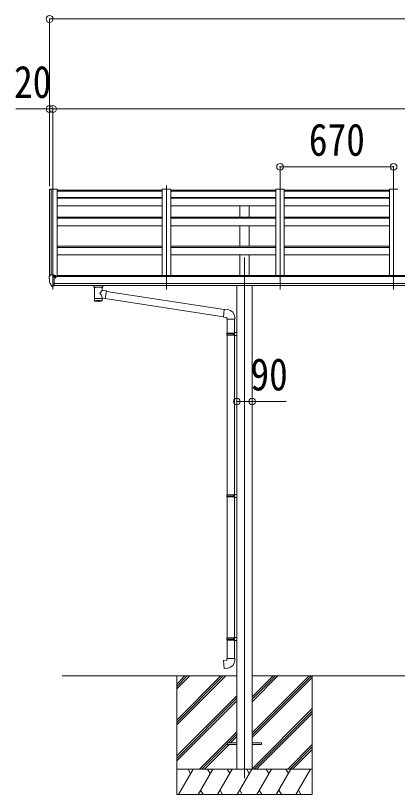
# Model space of a CAD drawing. Units: millimetres at full size, sheet at 1:40; some dimension numbers follow another scale. Extents: x -11181 to 11305, y -7804 to 7716.
# Drawn here: x -894 to 1359, y -4339 to 262 of the extents above; entities that cross this region are included whole.
import ezdxf
from ezdxf.enums import TextEntityAlignment as Align

# ---------------------------------------------------------------- set-up
doc = ezdxf.new("R2010")
doc.units = ezdxf.units.MM
doc.header["$LTSCALE"] = 40
doc.header["$PDMODE"] = 32
doc.header["$PDSIZE"] = 40
for name, color, linetype, lineweight in [('0-0_0', 7, 'Continuous', 9), ('0-1_本体', 4, 'Continuous', 9), ('0-2_部品', 7, 'Continuous', 9), ('0-8_PARTS2', 2, 'Continuous', 9), ('0-A_寸法', 6, 'Continuous', 9)]:
    doc.layers.add(name, color=color, linetype=linetype, lineweight=lineweight)
doc.styles.add('ＭＳ ゴシック', font='')
doc.styles.get('ＭＳ ゴシック').set_extended_font_data('MS Gothic')

msp = doc.modelspace()

# ---------------------------------------------------------------- linework, layer by layer
at = {"layer": '0-0_0'}
for p, q in [((-619.47, -3639), (411.33, -3639)), ((56.53, -3639), (56.53, -4338.99)), ((56.53, -3899.72), (317.26, -3639)), ((56.53, -3913.86), (331.4, -3639)), ((56.53, -3928.01), (345.55, -3639)), ((56.53, -3715.88), (133.41, -3639)), ((56.53, -3701.73), (119.27, -3639)), ((56.53, -3687.59), (105.13, -3639)), ((501.73, -3975.02), (837.76, -3639)), ((501.73, -3989.16), (851.9, -3639)), ((501.73, -3791.18), (653.91, -3639)), ((501.73, -3777.03), (639.77, -3639)), ((501.73, -3762.89), (625.63, -3639)), ((501.73, -3639), (3511.33, -3639)), ((501.73, -4003.31), (856.53, -3648.51)), ((856.53, -3639), (856.53, -4338.99)), ((56.53, -4111.85), (411.33, -3757.06)), ((56.53, -4126), (411.33, -3771.2)), ((56.53, -4140.14), (411.33, -3785.34)), ((501.73, -4187.15), (856.53, -3832.36)), ((514.03, -4189), (856.53, -3846.5)), ((528.18, -4189), (856.53, -3860.64)), ((191.52, -4189), (411.33, -3969.19)), ((360.18, -4034.49), (411.33, -3983.33)), ((374.32, -4034.49), (411.33, -3997.47)), ((205.67, -4189), (356.53, -4038.13)), ((219.81, -4189), (365.32, -4043.49)), ((712.02, -4189), (856.53, -4044.49)), ((726.17, -4189), (856.53, -4058.63)), ((740.31, -4189), (856.53, -4072.77)), ((856.53, -4189), (56.53, -4189)), ((66.82, -4338.99), (153.42, -4189)), ((138.42, -4214.98), (123.42, -4188.99)), ((182.29, -4338.99), (268.89, -4189)), ((253.89, -4214.98), (238.89, -4189)), ((297.76, -4339), (384.36, -4189)), ((369.36, -4214.98), (354.36, -4189)), ((413.23, -4339), (499.83, -4189)), ((484.83, -4214.98), (469.83, -4188.99)), ((528.7, -4339), (615.3, -4189)), ((600.3, -4214.98), (585.3, -4189)), ((644.17, -4339), (730.77, -4189)), ((700.77, -4189), (715.77, -4214.98)), ((759.64, -4339), (846.25, -4189)), ((197.29, -4313.02), (212.29, -4338.99)), ((312.76, -4313.01), (327.76, -4339)), ((428.23, -4313.02), (443.23, -4339)), ((543.7, -4313.02), (558.7, -4339)), ((659.17, -4313.02), (674.17, -4339)), ((774.64, -4313.02), (789.64, -4339)), ((56.53, -4338.99), (856.53, -4338.99))]:
    msp.add_line(p, q, dxfattribs=at)
at = {"layer": '0-1_本体'}
for p, q in [((-693.46, -764.06), (-693.47, -1276.15)), ((-692.52, -763.18), (-684.69, -762.77)), ((-684.47, -762.85), (-684.47, -1269.6)), ((-684.39, -762.96), (-683.77, -764.58)), ((-648.47, -762.76), (-648.47, -1279.79)), ((-28.47, -768.85), (-648.47, -768.85)), ((-648.47, -775.76), (-28.47, -775.76)), ((-28.47, -762.76), (-28.47, -1269.38)), ((21.53, -762.76), (-28.47, -762.76)), ((21.53, -762.76), (21.53, -1269.38)), ((641.53, -768.85), (21.53, -768.85)), ((21.53, -775.76), (641.53, -775.76)), ((641.53, -762.76), (641.53, -1269.38)), ((691.53, -762.76), (641.53, -762.76)), ((691.53, -762.76), (691.53, -1269.38)), ((1311.53, -768.85), (691.53, -768.85)), ((691.53, -775.76), (1311.53, -775.76)), ((1311.53, -762.76), (1311.53, -1269.38)), ((1361.53, -762.76), (1311.53, -762.76)), ((-648.47, -813.55), (-28.47, -813.55)), ((-648.47, -816.66), (-28.47, -816.66)), ((21.53, -813.55), (641.53, -813.55)), ((21.53, -816.66), (641.53, -816.66)), ((691.53, -813.55), (1311.53, -813.55)), ((691.53, -816.66), (1311.53, -816.66)), ((-648.47, -861.31), (-28.47, -861.31)), ((21.53, -861.31), (641.53, -861.31)), ((429.03, -928.22), (429.03, -861.31)), ((484.03, -928.22), (484.03, -861.31)), ((691.53, -861.31), (1311.53, -861.31)), ((-648.47, -929.56), (-28.47, -929.56)), ((-648.47, -935.76), (-28.47, -935.76)), ((21.53, -929.56), (641.53, -929.56)), ((21.53, -935.76), (641.53, -935.76)), ((691.53, -929.56), (1311.53, -929.56)), ((691.53, -935.76), (1311.53, -935.76)), ((-648.47, -979.57), (-28.47, -979.57)), ((21.53, -979.57), (641.53, -979.57)), ((429.03, -1101.11), (429.03, -979.57)), ((484.03, -1101.11), (484.03, -979.57)), ((691.53, -979.57), (1311.53, -979.57)), ((-648.47, -1101.11), (-28.47, -1101.11)), ((21.53, -1101.11), (641.53, -1101.11)), ((691.53, -1101.11), (1311.53, -1101.11)), ((-648.47, -1108.12), (-28.47, -1108.12)), ((21.53, -1108.12), (641.53, -1108.12)), ((691.53, -1108.12), (1311.53, -1108.12)), ((-648.47, -1151.67), (-28.47, -1151.67)), ((21.53, -1151.67), (641.53, -1151.67)), ((429.03, -1273.08), (429.03, -1151.67)), ((484.03, -1273.08), (484.03, -1151.67)), ((691.53, -1151.67), (1311.53, -1151.67)), ((4680.03, -1279.79), (-666.97, -1279.79)), ((-643.47, -1279.79), (-643.47, -1273.08)), ((4656.53, -1273.08), (-643.47, -1273.08)), ((-666.97, -1321.01), (4680.03, -1321.01)), ((4680.03, -1332.86), (-666.97, -1332.78)), ((411.33, -1332.94), (411.33, -4189.02)), ((501.73, -1332.94), (501.73, -4189.02))]:
    msp.add_line(p, q, dxfattribs=at)
msp.add_lwpolyline([(-683.77, -1269.6), (-683.77, -762.76), (-648.47, -762.76)], dxfattribs=at)
msp.add_circle((-659.49, -1284.52), 3, dxfattribs=at)
for centre, radius, start, end in [((-692.47, -764.18), 1, 93, 173.32986), ((-684.67, -763.07), 0.301, 21.06327, 92.86679)]:
    msp.add_arc(centre, radius, start, end, dxfattribs=at)
at = {"layer": '0-2_部品'}
for p, q in [((-695.67, -1278.97), (-695.67, -1279.59)), ((-688.76, -1270.16), (-692.82, -1275.97)), ((-673.67, -1338.09), (-673.67, -1269.59)), ((-672.17, -1270.51), (-673.67, -1270.51)), ((-667.17, -1279.33), (-673.67, -1278.93)), ((-672.17, -1270.51), (-672.17, -1276.68)), ((-662.49, -1272.01), (-672.17, -1271.29)), ((-672.17, -1274.28), (-658.17, -1274.34)), ((-662.69, -1284.51), (-662.17, -1284.51)), ((-662.17, -1284.51), (-661.87, -1284.51)), ((-661.67, -1274.32), (-661.67, -1272.43)), ((-657.17, -1275.44), (-657.17, -1279.78)), ((-681.29, -1336.28), (-691.04, -1320.9)), ((-433.17, -1339.1), (-433.17, -1332.98)), ((-379.17, -1339.1), (-379.17, -1332.98)), ((-675.17, -1338), (-678.88, -1337.78)), ((-675.17, -1338), (-673.67, -1338.09)), ((-673.67, -1335.9), (-673.17, -1335.9)), ((-673.17, -1335.9), (-672.67, -1334.9)), ((-667.17, -1334.9), (-672.67, -1334.9)), ((-429.07, -1343.6), (-429.09, -1423.89)), ((-383.27, -1361.17), (-383.27, -1343.59)), ((-358.05, -1365.08), (-383.27, -1361.17)), ((-358.05, -1365.08), (-365.07, -1410.34)), ((337.06, -1474.98), (-358.36, -1367.1)), ((-383.25, -1423.89), (-383.27, -1407.26)), ((-383.27, -1407.52), (-365.07, -1410.34)), ((333.39, -1516.91), (-364.8, -1408.6)), ((358.05, -1475.04), (337.22, -1473.22)), ((353.13, -1530.79), (399.13, -1530.79)), ((355.13, -1530.79), (355.13, -1613.45)), ((397.13, -1530.79), (397.13, -1610.89)), ((399.13, -1530.79), (399.13, -1519.87)), ((353.13, -1615.45), (354.13, -1613.45)), ((353.13, -1615.45), (397.13, -1615.45)), ((353.13, -1615.45), (353.13, -1623.45)), ((353.13, -1623.45), (397.13, -1623.45)), ((353.13, -1623.45), (354.13, -1625.45)), ((354.13, -1613.45), (397.13, -1613.45)), ((354.13, -1625.45), (397.13, -1625.45)), ((355.13, -1625.45), (355.13, -2569.63)), ((392.66, -1615.45), (392.23, -1613.45)), ((395.13, -1610.95), (411.13, -1610.48)), ((395.13, -1612.95), (395.13, -1610.95)), ((395.13, -1612.95), (397.13, -1612.95)), ((395.13, -1627.95), (395.13, -1625.95)), ((395.13, -1627.95), (411.13, -1628.42)), ((397.13, -1628), (397.13, -2567.07)), ((411.13, -1610.48), (411.13, -1628.42)), ((353.13, -2571.63), (354.13, -2569.63)), ((353.13, -2571.63), (397.13, -2571.63)), ((353.13, -2571.63), (353.13, -2579.63)), ((354.13, -2569.63), (397.13, -2569.63)), ((392.66, -2571.63), (392.23, -2569.63)), ((395.13, -2567.13), (411.13, -2566.66)), ((395.13, -2569.13), (395.13, -2567.13)), ((395.13, -2569.13), (397.13, -2569.13)), ((411.13, -2566.66), (411.13, -2584.6)), ((353.13, -2579.63), (397.13, -2579.63)), ((353.13, -2579.63), (354.13, -2581.63)), ((354.13, -2581.63), (397.13, -2581.63)), ((355.13, -2581.63), (355.13, -3414.79)), ((395.13, -2584.13), (395.13, -2582.13)), ((395.13, -2584.13), (411.13, -2584.6)), ((397.13, -2584.19), (397.13, -3412.23)), ((353.13, -3416.79), (354.13, -3414.79)), ((353.13, -3416.79), (397.13, -3416.79)), ((353.13, -3416.79), (353.13, -3424.79)), ((353.13, -3424.79), (397.13, -3424.79)), ((353.13, -3424.79), (354.13, -3426.79)), ((354.13, -3414.79), (397.13, -3414.79)), ((354.13, -3426.79), (397.13, -3426.79)), ((355.13, -3426.79), (355.13, -3536.79)), ((392.66, -3416.79), (392.23, -3414.79)), ((395.13, -3412.29), (411.13, -3411.82)), ((395.13, -3414.29), (395.13, -3412.29)), ((395.13, -3414.29), (397.13, -3414.29)), ((395.13, -3429.29), (395.13, -3427.29)), ((395.13, -3429.29), (411.13, -3429.76)), ((397.13, -3429.35), (397.13, -3536.79)), ((411.13, -3411.82), (411.13, -3429.76)), ((353.13, -3536.79), (399.13, -3536.79)), ((353.13, -3546.79), (353.13, -3536.79)), ((399.13, -3536.79), (399.13, -3547.71))]:
    msp.add_line(p, q, dxfattribs=at)
at = {"layer": '0-2_部品', "color": 4}
for p, q in [((356.33, -4034.49), (356.33, -4043.49)), ((356.33, -4034.49), (411.33, -4034.49)), ((356.33, -4043.49), (411.33, -4043.49)), ((501.33, -4034.49), (556.33, -4034.49)), ((501.33, -4043.49), (556.33, -4043.49)), ((556.33, -4034.49), (556.33, -4043.49))]:
    msp.add_line(p, q, dxfattribs=at)
at = {"layer": '0-2_部品'}
for points in [[(-673.67, -1269.59), (-685.67, -1269.59), (-688, -1269.74)], [(-667.17, -1334.9), (-667.17, -1276.68), (-672.17, -1276.68)], [(-662.49, -1272.01), (-662.33, -1272.03), (-662.17, -1272.06), (-662.02, -1272.1), (-661.9, -1272.15), (-661.8, -1272.21), (-661.73, -1272.28), (-661.68, -1272.35), (-661.67, -1272.43)], [(-661.87, -1283.32), (-661.87, -1284.51), (-657.17, -1284.51)], [(-657.17, -1282.89), (-657.17, -1284.51), (-656.69, -1284.51)], [(-673.67, -1324.21), (-670.51, -1323.8), (-667.17, -1323.37)], [(-433.13, -1339.16), (-433.16, -1338.8), (-432.91, -1337.84), (-432.39, -1336.96), (-431.58, -1336.12), (-430.47, -1335.32), (-429.07, -1334.6)], [(-433.13, -1339.04), (-433.16, -1339.4), (-432.91, -1340.36), (-432.39, -1341.24), (-431.58, -1342.08), (-430.47, -1342.88), (-429.07, -1343.6)], [(-383.27, -1334.61), (-383.04, -1334.7), (-381.68, -1335.44), (-380.57, -1336.29), (-379.81, -1337.15), (-379.35, -1338.05), (-379.18, -1338.94)], [(-383.27, -1343.59), (-383.04, -1343.5), (-381.68, -1342.76), (-380.57, -1341.91), (-379.81, -1341.05), (-379.35, -1340.15), (-379.18, -1339.26)], [(337.22, -1473.22), (333.21, -1519.04), (353.13, -1520.79), (353.13, -1530.79)], [(392.66, -1615.45), (392.66, -1623.45), (392.23, -1625.45)], [(395.13, -1625.95), (397.13, -1625.95), (397.13, -1612.95)], [(392.66, -2571.63), (392.66, -2579.63), (392.23, -2581.63)], [(395.13, -2582.13), (397.13, -2582.13), (397.13, -2569.13)], [(392.66, -3416.79), (392.66, -3424.79), (392.23, -3426.79)], [(395.13, -3427.29), (397.13, -3427.29), (397.13, -3414.29)], [(358.05, -3592.54), (337.22, -3594.36), (333.21, -3548.54), (353.13, -3546.79)]]:
    msp.add_lwpolyline(points, dxfattribs=at)
for centre, radius, start, end in [((-692.67, -1278.97), 3, 93, 180), ((-503.18, -1279.59), 192.49, 180.0008, 192.1233), ((-687.94, -1270.74), 1, 93.5, 145), ((-659.67, -1284.51), 2.5, 151.64236, 180), ((-659.67, -1284.51), 2.5, 0, 151.64236), ((-688.44, -1319.4), 3, 191.83348, 210), ((-416.1, -1384.32), 51.38, 92.46126, 104.61963), ((-396.21, -1384.32), 51.38, 75.38037, 87.53874), ((-678.69, -1334.78), 3, 210, 266.5), ((354.13, -1519.87), 45, 0, 85), ((354.13, -3547.71), 45, 275, 0)]:
    msp.add_arc(centre, radius, start, end, dxfattribs=at)
for centre, major_axis, ratio, start_param, end_param in [((-658.17, -1275.44), (-0.02, 1.1), 0.906239, 4.6917496, 6.2625459), ((-406.17, -1344.79), (-22.91, -0.42), 0.072511, 4.711586, 6.2823824), ((-406.15, -1343.16), (-22.91, -0.42), 0.072511, 4.711586, 6.2823824), ((-406.19, -1343.17), (22.92, -0.42), 0.07247, 0.0008089, 1.5716053), ((-406.19, -1344.79), (22.92, -0.42), 0.07247, 0.0008089, 1.5716053), ((-406.17, -1380.72), (-22.81, 26.62), 0.234429, 3.1563334, 4.5976381), ((-403.62, -1383.37), (20.32, 22.25), 0.045535, 4.9756507, 6.2441899), ((-395.17, -1339.1), (16, 0), 0.361356, 0, 0.0194874), ((-395.17, -1339.1), (16, 0), 0.361356, 6.2636979, 6.2831853), ((-406.17, -1423.89), (22.92, 0), 0.101955, 6.2829723, 9.4248207), ((-406.17, -1423.89), (22.92, 0), 0.101955, 3.1415499, 6.2833984), ((-406.17, -1411.45), (22.91, 0), 0.122865, 6.2831853, 9.424778)]:
    msp.add_ellipse(centre, major_axis=major_axis, ratio=ratio, start_param=start_param, end_param=end_param, dxfattribs=at)
at = {"layer": '0-8_PARTS2'}
for p, q in [((-673.47, -742.02), (-673.47, -1356.2)), ((-3.47, -742.02), (-3.47, -1356.2)), ((666.53, -742.02), (666.53, -1356.2)), ((1336.53, -742.02), (1336.53, -1356.2)), ((456.53, -1167.4), (456.53, -4242.63))]:
    msp.add_line(p, q, dxfattribs=at)
at = {"layer": '0-A_寸法'}
for p, q in [((-693.46, 241.89), (-693.46, -289.98)), ((-693.46, 241.89), (10066.53, 241.89)), ((-693.46, -289.98), (-893.46, -289.98)), ((-693.46, -289.98), (-693.46, -745.55)), ((-673.46, -289.98), (-693.46, -289.98)), ((-673.46, -289.98), (-673.46, -745.55)), ((-673.46, -289.98), (4706.53, -289.98)), ((-673.46, -289.98), (-673.46, -745.55)), ((666.53, -631.42), (666.53, -749.03)), ((666.53, -631.42), (1336.53, -631.42)), ((1336.53, -631.42), (1336.53, -749.03)), ((411.33, -2017.74), (501.73, -2017.74)), ((501.73, -2017.74), (701.73, -2017.74))]:
    msp.add_line(p, q, dxfattribs=at)
for p in [(-693.46, 241.89), (-693.46, -289.98), (-673.46, -289.98), (666.53, -631.42), (1336.53, -631.42), (411.33, -2017.74), (501.73, -2017.74)]:
    msp.add_point(p, dxfattribs=at)

# ---------------------------------------------------------------- texts
at = {"layer": '0-A_寸法', "color": 7, "style": 'ＭＳ ゴシック', "width": 0.85}
for s, p in [('20', (-903.46, -281.98)), ('670', (836.53, -623.42)), ('90', (491.73, -2009.74))]:
    msp.add_text(s, height=190.6, dxfattribs=at).set_placement(p, align=Align.BOTTOM_LEFT)

doc.saveas('drawing.dxf')
